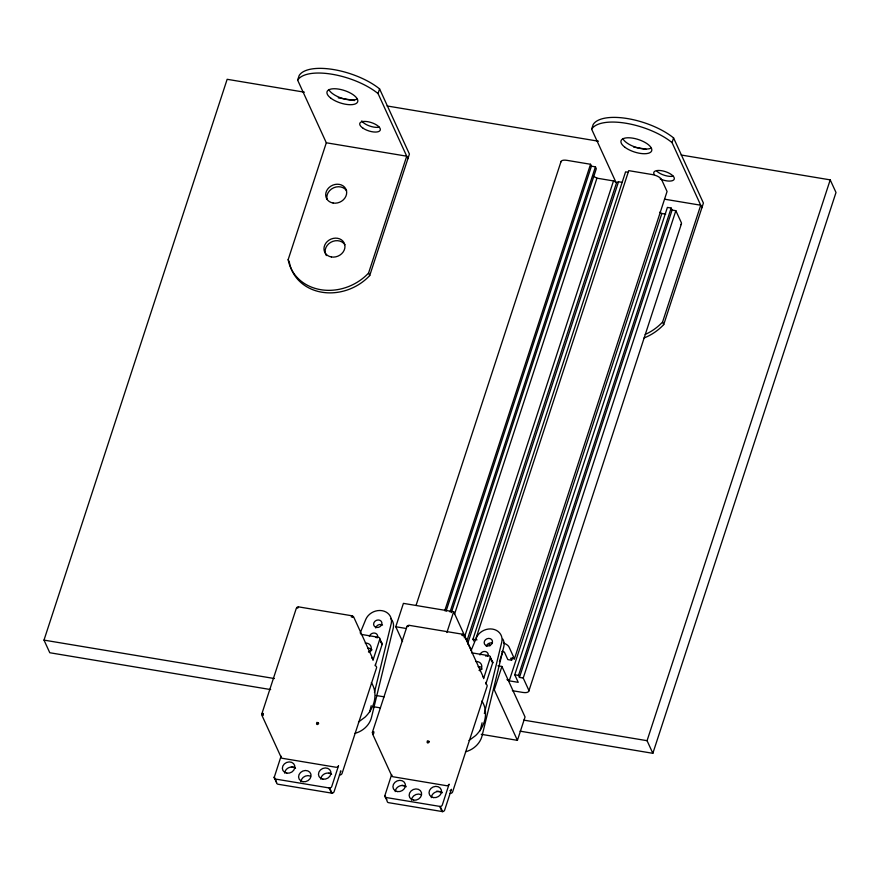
<?xml version="1.0" encoding="UTF-8"?>
<svg xmlns="http://www.w3.org/2000/svg" width="880" height="880" viewBox="0 0 880 880"><rect width="100%" height="100%" fill="white"/><g stroke="black" fill="none" stroke-linecap="round" stroke-linejoin="round"><path stroke-width="1.32" d="M340.89 770.858L334.103 791.626A2.134 1.826 -24.6 0 1 332.046 793.177L278.047 784.234A2.134 1.826 -24.6 0 1 276.573 782.54L274.219 777.403L281.094 756.14M276.573 782.54L274.307 776.919M372.988 660.22L379.863 638.957A2.134 1.826 -24.6 0 0 378.389 637.263L361.02 634.359M375.342 665.357L382.217 644.094L379.863 638.957M451.451 789.294L444.664 810.062A2.134 1.826 -24.6 0 1 442.607 811.613L388.608 802.67A2.134 1.826 -24.6 0 1 387.134 800.976L384.791 795.839L391.655 774.576M483.56 678.656L490.424 657.393A2.134 1.826 -24.6 0 0 488.95 655.699L471.581 652.806M485.903 683.793L492.778 662.53L490.424 657.393M369.578 712.338L371.195 705.705M374.44 692.428L391.259 623.425A13.662 11.693 -24.6 0 0 382.03 610.676A13.662 11.693 -24.6 0 0 365.871 619.19L360.184 632.995M480.15 730.774L482.086 722.81M484.352 713.526L501.82 641.861A13.662 11.693 -24.6 0 0 492.602 629.112A13.662 11.693 -24.6 0 0 476.432 637.626L471.262 650.177M338.536 765.721L331.76 786.489A2.134 1.826 -24.6 0 1 329.692 788.04L275.704 779.097A2.134 1.826 -24.6 0 1 274.219 777.403M449.097 784.157L442.321 804.936A2.134 1.826 -24.6 0 1 440.253 806.476L386.265 797.544A2.134 1.826 -24.6 0 1 384.791 795.839M270.677 689.579L49.786 652.74L44 640.112L227.15 79.299L304.392 92.18M288.937 261.305L288.167 259.622L326.315 142.78L297.649 80.157L299.178 75.482A47.861 19.404 18.1 0 1 333.597 69.564A47.861 19.404 18.1 0 1 379.588 88.902L409.409 154.044L369.732 275.55A47.861 40.986 -24.6 0 1 321.893 292.215A47.861 40.986 -24.6 0 1 289.322 262.141M407.88 158.719L378.059 93.566L379.588 88.902M369.732 275.55L368.577 273.031L406.725 156.189L326.315 142.78M261.822 713.911L296.274 608.41M402.545 641.531L395.78 626.747L403.414 603.372L453.662 611.754L471.713 651.178M372.383 732.347L406.846 626.846M416.075 605.352L561.033 161.513M615.813 181.984L591.646 129.195L593.175 124.52A47.861 19.404 18.1 0 1 627.594 118.591A47.861 19.404 18.1 0 1 673.585 137.929L703.406 203.071L663.729 324.588A47.861 40.986 -24.6 0 1 644.039 337.986M444.741 610.731L590.546 164.274L566.918 160.336A8.063 3.267 18.1 0 0 560.923 161.931M446.028 611.314L591.415 166.166L590.546 164.274M450.054 611.985L595.43 166.837L591.415 166.166M451.352 612.579L596.299 168.729L595.43 166.837M446.886 632.522L453.662 611.754M454.542 614.185L596.937 178.167L593.527 176.308M464.277 637.824L613.492 180.928L596.937 178.167M466.939 640.816L616.583 182.611L618.508 181.764L622.336 182.402M467.588 643.885L618.508 181.764M473.825 641.102L472.956 639.21L625.581 171.864L628.265 172.315M476.113 637.989L628.738 170.643L652.355 174.581A8.063 3.267 18.1 0 1 661.628 179.63L667.062 191.499L514.437 658.845L510.675 658.207L511.599 660.231L507.826 659.604L504.361 652.025L501.787 651.596M499.422 661.661L502.832 651.222M701.877 207.746L672.056 142.604L673.585 137.929M497.948 665.797L501.919 666.457L494.285 689.832L517.418 740.344L481.239 734.305M511.599 660.231L512.446 657.624M512.358 690.69L522.863 692.439A8.063 3.267 18.1 0 0 528.66 689.909L523.226 678.04L519.464 677.413L672.089 210.067L671.154 208.043L667.392 207.416L514.767 674.762L518.232 682.341L509.223 680.834L661.848 213.488L659.571 212.256M519.464 677.413L518.54 675.389L671.154 208.043M523.226 678.04L675.851 210.694L672.089 210.067M528.759 691.262L681.384 223.916M517.418 740.344L525.052 716.98L501.919 666.457M645.227 334.455A47.861 40.986 -24.6 0 0 662.563 322.058L700.722 205.216L664.543 199.188M520.036 731.159L652.85 753.313L647.064 740.685L830.214 179.872L681.142 155.012M652.85 753.313L836 192.5L830.214 179.872M358.468 722.062L365.123 717.079A32.912 28.182 -24.6 0 0 374.231 689.183A32.098 27.489 -24.6 0 0 371.349 682.605M469.029 740.498L475.684 735.515A32.912 28.182 -24.6 0 0 484.792 707.619A32.098 27.489 -24.6 0 0 481.91 701.041M338.272 97.834L354.541 100.54M387.068 105.963L598.477 141.218M633.71 147.103L645.909 149.138M661.848 213.488L665.709 214.137M298.617 606.881L352.077 615.802M409.178 625.328L462.638 634.238M472.956 639.21L476.982 639.881M395.78 626.747L406.362 628.507M514.767 674.762L518.54 675.389M44 640.112L274.384 678.535M376.024 695.486L384.153 696.839M523.743 720.115L647.064 740.685M373.681 706.75L380.457 707.883M291.357 766.92L295.361 767.591M328.768 773.157L331.441 773.608M401.918 785.356L405.922 786.027M436.667 791.153L442.013 792.044M613.492 180.928L616.583 182.611M506.946 679.591L509.223 680.834M675.851 210.694L681.285 222.563A8.063 3.267 18.1 0 1 680.79 224.609M662.563 322.058L663.729 324.588M514.437 658.845L509.003 646.965A8.063 3.267 18.1 0 0 503.734 643.06M488.906 643.621L489.94 645.876M490.336 657.888L492.69 663.014M464.178 635.272L483.395 677.248M379.775 639.452L382.129 644.578M353.617 616.836L372.834 658.812M440.253 806.476L442.607 811.613M439.714 806.454L442.068 811.591M372.592 734.008L391.82 775.984M385.341 796.378L386.76 799.458M329.692 788.04L332.046 793.177M329.153 788.018L331.507 793.144M262.031 715.572L281.248 757.548M339.46 774.939A2.134 1.826 -24.6 0 0 342.067 773.421L376.519 667.92A2.134 1.826 -24.6 0 0 375.133 665.731M338.316 766.194A2.134 1.826 -24.6 0 1 335.94 767.239L282.48 758.329A2.134 1.826 -24.6 0 1 281.006 756.635M380.743 642.389A2.134 1.826 -24.6 0 1 382.217 644.094M375.375 664.378A2.134 1.826 -24.6 0 1 375.43 664.862M367.587 648.241A6.402 5.478 -24.6 0 1 371.932 649.561M340.659 771.32A2.134 1.826 -24.6 0 1 340.318 771.738M284.724 773.157A6.402 5.478 -24.6 0 1 288.794 767.668A6.402 5.478 -24.6 0 1 295.548 768.394M300.927 781.759A6.402 5.478 -24.6 0 1 310.464 776.149M320.815 779.207A6.402 5.478 -24.6 0 1 324.841 773.707A6.402 5.478 -24.6 0 1 331.617 774.389M371.602 658.031A2.134 1.826 -24.6 0 1 373.076 659.725M365.233 643.104A6.402 5.478 -24.6 0 1 370.865 646.162A6.402 5.478 -24.6 0 1 369.27 652.399M369.413 636.515A4.268 3.652 -24.6 0 1 374.715 633.083A4.268 3.652 -24.6 0 1 377.344 637.835M375.727 627.946A4.268 3.652 -24.6 0 1 382.558 625.108M375.914 637.516A4.268 3.652 -24.6 0 1 376.772 637.571M390.852 618.684A13.662 11.693 -24.6 0 1 393.316 627.913L371.635 716.826A21.175 18.128 -24.6 0 1 354.959 733.359M368.445 651.904A4.268 3.652 -24.6 0 1 371.657 650.573M450.021 793.375A2.134 1.826 -24.6 0 0 452.628 791.857L487.08 686.356A2.134 1.826 -24.6 0 0 486.189 684.321M448.877 784.63A2.134 1.826 -24.6 0 1 446.501 785.686L393.052 776.765A2.134 1.826 -24.6 0 1 391.567 775.071M491.304 660.836A2.134 1.826 -24.6 0 1 492.778 662.53M485.749 682.385A2.134 1.826 -24.6 0 1 485.991 683.298M478.148 666.677A6.402 5.478 -24.6 0 1 481.239 667.205M451.231 789.756A2.134 1.826 -24.6 0 1 449.933 790.735M395.285 791.593A6.402 5.478 -24.6 0 1 399.355 786.104A6.402 5.478 -24.6 0 1 406.109 786.83M411.488 800.206A6.402 5.478 -24.6 0 1 421.025 794.585M431.376 797.654A6.402 5.478 -24.6 0 1 435.402 792.143A6.402 5.478 -24.6 0 1 442.178 792.825M482.658 676.621A2.134 1.826 -24.6 0 1 483.648 678.172M475.794 661.54A6.402 5.478 -24.6 0 1 481.426 664.598A6.402 5.478 -24.6 0 1 479.831 670.835M479.974 654.951A4.268 3.652 -24.6 0 1 485.276 651.519A4.268 3.652 -24.6 0 1 487.905 656.282M485.606 656.062A4.268 3.652 -24.6 0 1 487.333 656.007M486.299 646.382A4.268 3.652 -24.6 0 1 492.404 643.17M502.854 639.111A13.662 11.693 -24.6 0 1 503.877 646.349L482.196 735.273A21.175 18.128 -24.6 0 1 465.52 751.806M479.006 670.351A4.268 3.652 -24.6 0 1 482.218 669.009M297.649 80.157A47.861 19.404 18.1 0 1 332.068 74.239A47.861 19.404 18.1 0 1 378.059 93.566M379.28 127.16A10.758 4.356 18.1 0 1 361.779 120.879M357.005 99.176A16.137 6.545 18.1 0 1 341.33 98.076A16.137 6.545 18.1 0 1 328.812 89.529M368.577 273.031A47.861 40.986 -24.6 0 1 320.738 289.685A47.861 40.986 -24.6 0 1 288.167 259.622M326.359 255.574A10.758 9.207 -24.6 0 1 330.682 242.363A10.758 9.207 -24.6 0 1 344.894 244.728M327.107 199.452A10.758 9.207 -24.6 0 1 333.641 187.792A10.758 9.207 -24.6 0 1 346.61 190.806M591.646 129.195A47.861 19.404 18.1 0 1 626.065 123.266A47.861 19.404 18.1 0 1 672.056 142.604M654.247 174.581A10.758 4.356 18.1 0 1 663.124 170.995A10.758 4.356 18.1 0 1 674.234 179.168A10.758 4.356 18.1 0 1 660.231 178.981M673.266 176.187A10.758 4.356 18.1 0 1 656.953 171.292M651.002 148.203A16.137 6.545 18.1 0 1 635.316 147.114A16.137 6.545 18.1 0 1 622.809 138.556M262.768 714.989L262.691 715.473A1.848 1.584 -24.6 0 1 261.833 714.131L262.13 713.548A2.134 0.869 18.1 0 1 263.406 713.493A2.134 0.682 -80.5 0 0 263.12 715.099L262.768 714.989M373.329 733.425L373.252 733.909A1.848 1.584 -24.6 0 1 372.394 732.567L372.702 731.984A2.134 0.869 18.1 0 1 373.978 731.929A2.134 0.682 -80.5 0 0 373.681 733.535L373.329 733.425M352.924 617.089L352.858 617.43A2.134 0.869 18.1 0 0 351.318 616.902A2.134 0.682 -80.5 0 1 351.879 615.89L352.506 615.934A1.848 1.584 -24.6 0 1 353.353 617.265L352.924 617.089M463.485 635.525L463.43 635.877A2.134 0.869 18.1 0 0 461.879 635.338A2.134 0.682 -80.5 0 1 462.44 634.326L463.067 634.37A1.848 1.584 -24.6 0 1 463.914 635.712L463.485 635.525M296.747 607.717L296.593 608.047A2.134 0.869 18.1 0 1 297.869 607.992A2.134 0.682 -80.5 0 1 298.43 606.969L298.045 606.958A1.848 1.584 -24.6 0 0 296.56 607.794L296.747 607.717M318.406 722.931L318.626 723.602A1.848 1.584 -24.6 0 1 317.031 724.537L316.569 724.009A2.134 0.682 -80.5 0 1 316.866 722.403A2.134 0.869 18.1 0 1 318.406 722.931M407.308 626.153L407.154 626.483A2.134 0.869 18.1 0 1 408.43 626.428A2.134 0.682 -80.5 0 1 408.991 625.416L408.606 625.394A1.848 1.584 -24.6 0 0 407.121 626.241L407.308 626.153M428.967 741.367L429.187 742.038A1.848 1.584 -24.6 0 1 427.592 742.973L427.13 742.445A2.134 0.682 -80.5 0 1 427.427 740.839A2.134 0.869 18.1 0 1 428.967 741.367M322.916 779.152A6.402 5.478 -24.6 0 0 330.803 771.65A6.402 5.478 -24.6 0 0 320.43 769.956A6.402 5.478 -24.6 0 0 322.916 779.152M303.028 781.704A6.402 5.478 -24.6 0 0 310.915 774.202A6.402 5.478 -24.6 0 0 300.542 772.508A6.402 5.478 -24.6 0 0 303.028 781.704M286.781 773.124A6.402 5.478 -24.6 0 0 294.712 765.666A6.402 5.478 -24.6 0 0 284.361 763.906A6.402 5.478 -24.6 0 0 286.781 773.124M376.563 627.44A4.268 3.652 -24.6 0 0 381.832 622.457A4.268 3.652 -24.6 0 0 374.924 621.302A4.268 3.652 -24.6 0 0 376.563 627.44M433.477 797.588A6.402 5.478 -24.6 0 0 441.364 790.086A6.402 5.478 -24.6 0 0 430.991 788.392A6.402 5.478 -24.6 0 0 433.477 797.588M413.589 800.14A6.402 5.478 -24.6 0 0 421.476 792.638A6.402 5.478 -24.6 0 0 411.103 790.944A6.402 5.478 -24.6 0 0 413.589 800.14M397.353 791.571A6.402 5.478 -24.6 0 0 405.284 784.102A6.402 5.478 -24.6 0 0 394.922 782.342A6.402 5.478 -24.6 0 0 397.353 791.571M487.124 645.876A4.268 3.652 -24.6 0 0 492.393 640.893A4.268 3.652 -24.6 0 0 485.485 639.738A4.268 3.652 -24.6 0 0 487.124 645.876M331.045 98.329A16.137 6.545 18.1 0 0 357.159 102.685A16.137 6.545 18.1 0 0 338.899 89.144A16.137 6.545 18.1 0 0 331.045 98.329M363.187 128.304A10.758 4.356 18.1 0 0 380.138 130.372A10.758 4.356 18.1 0 0 366.784 121.55A10.758 4.356 18.1 0 0 363.187 128.304M331.419 256.971A10.758 9.207 -24.6 0 0 344.707 244.409A10.758 9.207 -24.6 0 0 327.294 241.505A10.758 9.207 -24.6 0 0 331.419 256.971M333.135 203.049A10.758 9.207 -24.6 0 0 346.412 190.487A10.758 9.207 -24.6 0 0 329.01 187.583A10.758 9.207 -24.6 0 0 333.135 203.049M625.042 147.356A16.137 6.545 18.1 0 0 651.156 151.712A16.137 6.545 18.1 0 0 632.885 138.171A16.137 6.545 18.1 0 0 625.042 147.356"/></g></svg>
